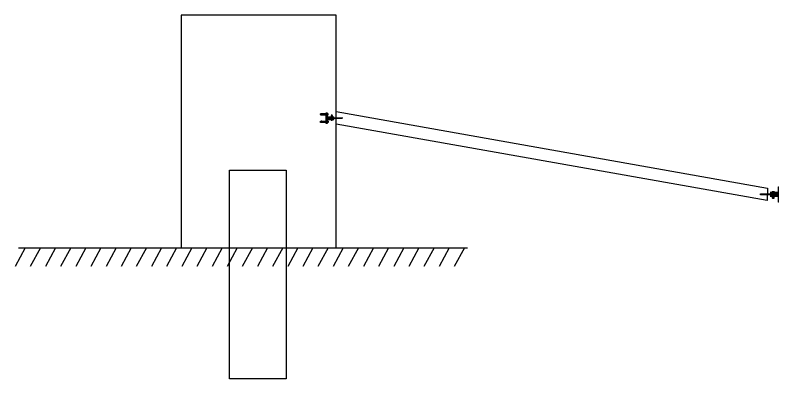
# Model space of a CAD drawing. Header units: inches. Extents: x -109738 to 334474, y -141753 to 99784.
# Drawn here: x 27458 to 32338, y -35942 to -33596 of the extents above; entities that cross this region are included whole.
import ezdxf

# ---------------------------------------------------------------- set-up
doc = ezdxf.new("R2010")
doc.units = ezdxf.units.IN
doc.header["$LTSCALE"] = 1000
doc.header["$MEASUREMENT"] = 0
doc.linetypes.add('DOTE', pattern=[2.42, 2, -0.2, 0.02, -0.2])
doc.layers.add('DOTE', color=1, linetype='Continuous')
doc.layers.add('PUB_DIM', color=3, linetype='Continuous')

# ---------------------------------------------------------------- blocks, each defined once
blk = doc.blocks.new('M24_90')
at = {"layer": 'PUB_DIM'}
for p, q in [((-10.7, 11.3), (-14, 10)), ((-10.7, 11.3), (-7.3, 10)), ((-10.7, 11.3), (10.7, 11.3)), ((-7.3, 10), (0, 11.3)), ((-7.3, 10), (-7.3, 0)), ((0, 11.3), (7.3, 10)), ((10.7, 11.3), (7.3, 10)), ((7.3, 10), (7.3, 0)), ((10.7, 11.3), (14, 10)), ((-10.7, -74), (-14, -72.7)), ((-10.7, -74), (-7.3, -72.7)), ((-10.7, -74), (10.7, -74)), ((-7.3, -72.7), (-7.3, -58)), ((-7.3, -72.7), (0, -74)), ((0, -74), (7.3, -72.7)), ((7.3, -72.7), (7.3, -58)), ((10.7, -74), (7.3, -72.7)), ((10.7, -74), (14, -72.7))]:
    blk.add_line(p, q, dxfattribs=at)
for points in [[(-14, 10), (14, 10), (14, 0), (-14, 0)], [(-8, 0), (8, 0), (8, -77.3), (-8, -77.3)], [(-15, -52), (15, -52), (15, -54.7), (-15, -54.7)], [(-14, -72.7), (14, -72.7), (14, -58), (-14, -58)]]:
    blk.add_lwpolyline(points, close=True, dxfattribs=at)
blk = doc.blocks.new('M16膨胀螺栓')
at = {"layer": 'PUB_DIM'}
for p, q in [((-12, 12), (-16, 10)), ((-12, 12), (-8, 10)), ((-12, 12), (12, 12)), ((-8, 10), (0, 12)), ((0, 12), (8, 10)), ((12, 12), (8, 10)), ((12, 12), (16, 10)), ((-8, -84), (-12, -103)), ((-12, -103), (-12, -112)), ((-12, -112), (12, -112)), ((-10, -112), (-10, -112)), ((0, -128), (-10, -123)), ((-5, -117), (5, -117)), ((-2, -107), (-4, -112)), ((-1, -84), (-2, -107)), ((0, -128), (10, -123)), ((1, -84), (2, -107)), ((2, -107), (4, -112)), ((8, -84), (12, -103)), ((10, -112), (10, -112)), ((12, -103), (12, -112))]:
    blk.add_line(p, q, dxfattribs=at)
for points in [[(-16, 10), (16, 10), (16, 0), (-16, 0)], [(-8, 22), (8, 22), (8, -73), (-8, -73)], [(-10, -18), (10, -18), (10, -123), (-10, -123)], [(-8, -79), (8, -79), (8, -84), (-8, -84)]]:
    blk.add_lwpolyline(points, close=True, dxfattribs=at)
for centre, start, end in [((-5, -112), 180, 270), ((5, -112), 270, 0)]:
    blk.add_arc(centre, 5, start, end, dxfattribs=at)
blk = doc.blocks.new('hjashdasda')
at = {"layer": 'DOTE', "linetype": 'DOTE', "ltscale": 0.02}
for p, q in [((37902.5, 49683.1), (37902.5, 49655.7)), ((37906.9, 49665), (37896.8, 49665))]:
    blk.add_line(p, q, dxfattribs=at)
at = {"layer": 'DOTE', "linetype": 'DOTE', "ltscale": 0.005}
for p, q in [((37896.4, 49659.3), (37896.4, 49654.6)), ((37908.7, 49659.7), (37908.7, 49654.6))]:
    blk.add_line(p, q, dxfattribs=at)
at = {"layer": 'PUB_DIM'}
for p, q in [((37900.2, 49657.2), (37900.2, 49668.5)), ((37904.8, 49668.5), (37900.2, 49668.5)), ((37901.6, 49657.2), (37901.6, 49668.5)), ((37903.4, 49657.2), (37903.4, 49668.5)), ((37904.8, 49657.2), (37904.8, 49668.5)), ((37895.6, 49657.2), (37895.6, 49655.8)), ((37897.2, 49657.2), (37897.2, 49655.8)), ((37907.9, 49657.2), (37907.9, 49655.8)), ((37909.5, 49657.2), (37909.5, 49655.8))]:
    blk.add_line(p, q, dxfattribs=at)
for points in [[(37901.9, 49660.6), (37901.9, 49681.7), (37903.2, 49681.7), (37903.2, 49660.6)], [(37911.3, 49655.8), (37893.8, 49655.8), (37893.8, 49657.2), (37911.3, 49657.2)]]:
    blk.add_lwpolyline(points, close=True, dxfattribs=at)
at = {"layer": 'PUB_DIM', "yscale": 0.08773124708293675, "zscale": 0.08773124708293675}
for name, p, xscale, rotation in [('M16膨胀螺栓', (37896.4, 49657.2), -0.08773124708293675, 359.9999999999325), ('M24_90', (37904.8, 49665), 0.08773124708293675, 270)]:
    blk.add_blockref(name, p, dxfattribs=dict(at, xscale=xscale, rotation=rotation))
at = {"layer": 'PUB_DIM', "xscale": 0.08773124708293675, "yscale": 0.08773124708293675, "zscale": 0.08773124708293675}
blk.add_blockref('M16膨胀螺栓', (37908.7, 49657.2), dxfattribs=at)
blk = doc.blocks.new('ahjshdasda')
at = {"layer": 'PUB_DIM'}
for p, q in [((39726.09, 54600.61), (39726.1, 54590.96)), ((39727.5, 54600.61), (39727.5, 54590.96)), ((39729.25, 54600.61), (39729.25, 54590.96)), ((39730.65, 54600.61), (39730.65, 54590.96))]:
    blk.add_line(p, q, dxfattribs=at)
for points in [[(39719.64, 54601.75), (39737.19, 54601.75), (39737.19, 54600.34), (39719.64, 54600.34)], [(39729.03, 54598.86), (39729.03, 54579.56), (39727.72, 54579.56), (39727.72, 54598.86)]]:
    blk.add_lwpolyline(points, close=True, dxfattribs=at)
at = {"layer": 'PUB_DIM', "xscale": 0.08773124708293675, "yscale": 0.08773124708293675, "zscale": 0.08773124708293675, "rotation": 90.01075038123389}
blk.add_blockref('M24_90', (39726.09, 54594.47), dxfattribs=at)
blk = doc.blocks.new('*U545')
blk.add_lwpolyline([(32.5, 61), (-32.5, -61)])
blk = doc.blocks.new('*U546')
at = {"color": 0, "linetype": 'ByBlock', "lineweight": -2, "transparency": 16777216}
for p in [(0, 0), (97.5, 0), (195, 0), (292.6, 0), (390.1, 0), (487.6, 0), (585.1, 0), (682.7, 0), (780.2, 0), (877.7, 0), (975.2, 0), (1072.7, 0), (1170.3, 0), (1267.8, 0), (1365.3, 0), (1462.8, 0), (1560.3, 0), (1657.9, 0), (1755.4, 0), (1852.9, 0), (1950.4, 0), (2048, 0), (2145.5, 0), (2243, 0), (2340.5, 0), (2438, 0), (2535.6, 0), (2633.1, 0), (2730.6, 0), (2828.1, 0)]:
    blk.add_blockref('*U545', p, dxfattribs=at)

msp = doc.modelspace()

# ---------------------------------------------------------------- linework, layer by layer
for points in [[(29526.4, -33596.4), (28526.4, -33596.4), (28526.4, -35096.4), (29526.4, -35096.4)], [(32302.7, -34712.6), (32302.3, -34792.7), (29526.4, -34298.9), (29526.4, -34217.6)], [(28838.8, -34595.6), (29203.9, -34595.6), (29203.9, -35942.1), (28838.8, -35942.1)]]:
    msp.add_lwpolyline(points, close=True)
msp.add_lwpolyline([(27480.4, -35096.4), (30371.7, -35096.4)])

# ---------------------------------------------------------------- block references
for name, p, xscale, yscale, zscale, rotation in [('hjashdasda', (-163833.3, 113283), 3.892708075587689, 3.892708075587689, 3.892708075587689, 270), ('ahjshdasda', (-271713.3, 186420.2), 5.568559892244243, 5.568559892244243, 5.568559892244243, 270.0107503842148)]:
    msp.add_blockref(name, p, dxfattribs=dict(xscale=xscale, yscale=yscale, zscale=zscale, rotation=rotation))
msp.add_blockref('*U546', (27490.7, -35157.4))

doc.saveas('drawing.dxf')
